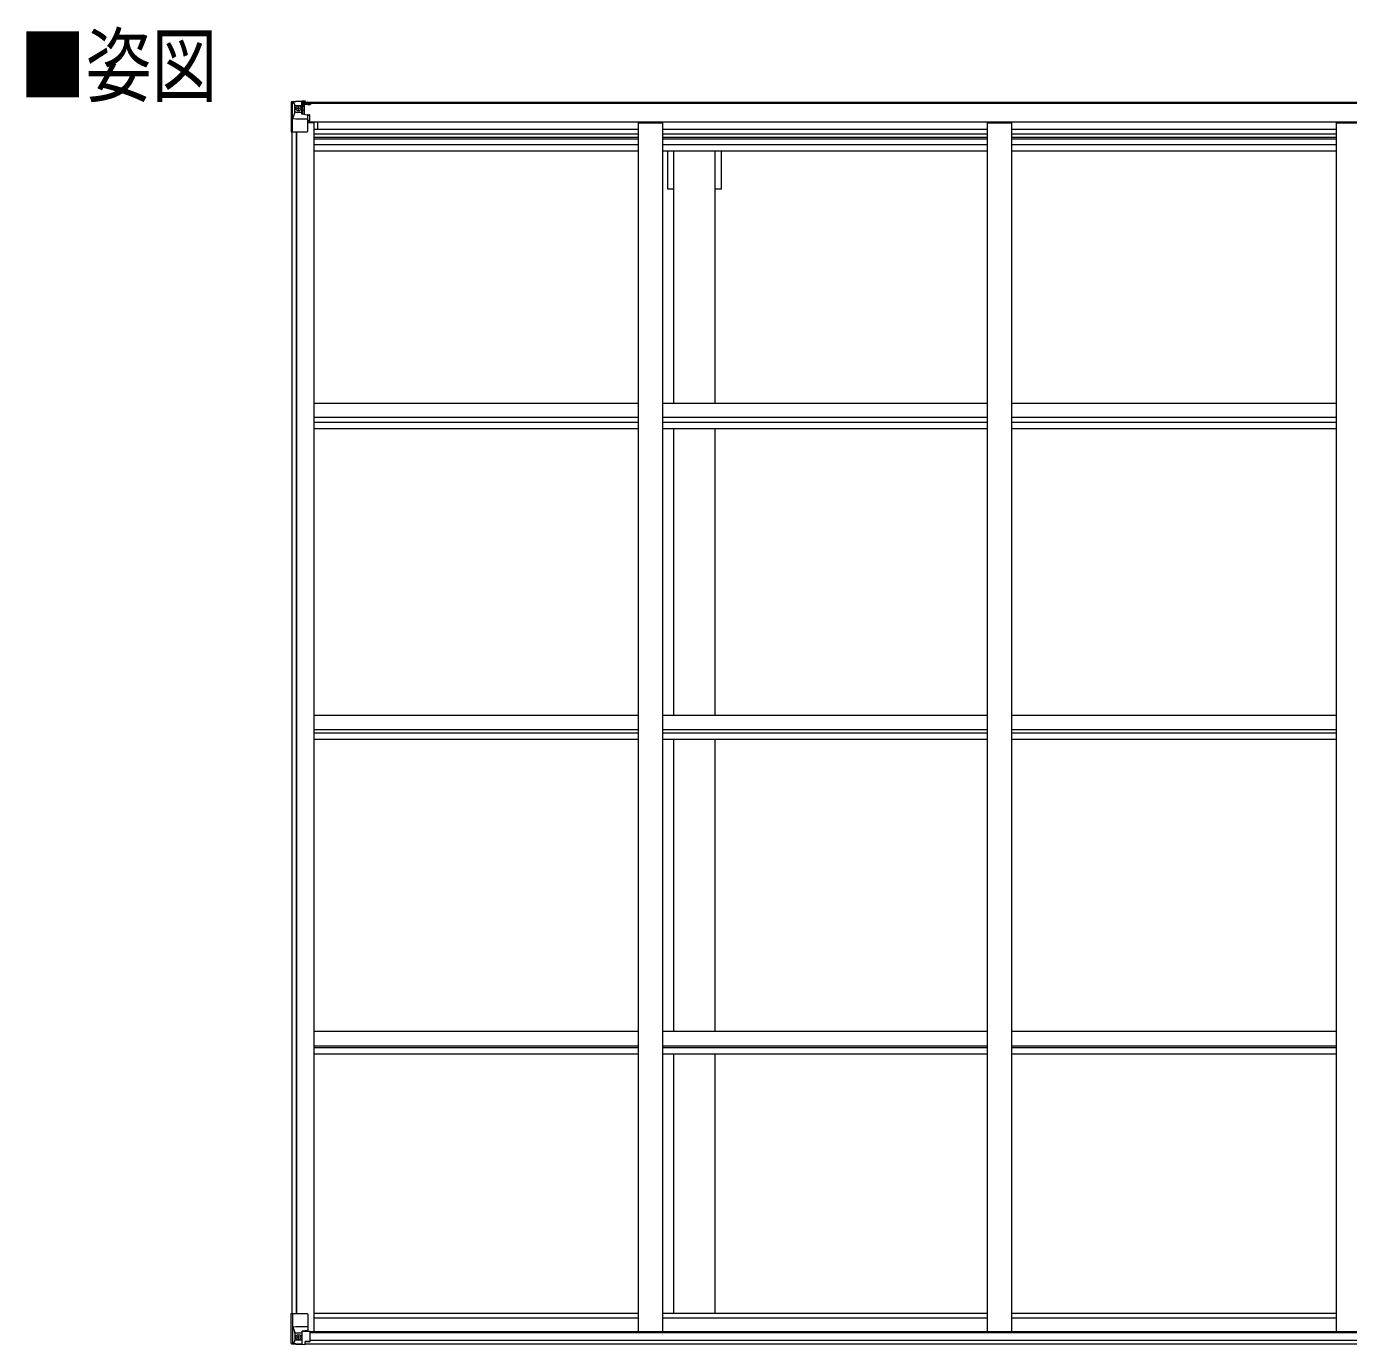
# Model space of a CAD drawing. Units: millimetres, scale not verified. Extents: x -10512 to 10512, y -7425 to 7425.
# Drawn here: x -3389 to -676, y 947 to 3651 of the extents above; entities that cross this region are included whole.
import ezdxf
from ezdxf.enums import TextEntityAlignment as Align

# ---------------------------------------------------------------- set-up
doc = ezdxf.new("R2010")
doc.units = ezdxf.units.MM
doc.header["$LTSCALE"] = 30
doc.layers.add('0-2_USER1', color=92, linetype='Continuous')
doc.layers.add('0-4_YKK_13', color=120, linetype='Continuous', lineweight=18)
doc.layers.add('0-5_YKK_A1', color=120, linetype='Continuous', lineweight=18)
doc.styles.add('ＭＳ ゴシック', font='')
doc.styles.get('ＭＳ ゴシック').set_extended_font_data('MS Gothic')

msp = doc.modelspace()

# ---------------------------------------------------------------- linework, layer by layer
at = {"layer": '0-4_YKK_13'}
for p, q in [((-2845.93, 3495.87), (-2845.93, 3495.83)), ((-2844.99, 3496.87), (-2844.99, 3496.87)), ((-2844.99, 3496.82), (-2844.99, 3496.86)), ((-2836.02, 3497.25), (-2843.94, 3496.78)), ((-2843.08, 3495.81), (-2843.08, 3495.74)), ((-2843.08, 3435.16), (-2843.08, 3495.74)), ((-2842.54, 3462.04), (-2838.4, 3474.12)), ((-2839.11, 3492.37), (-2841.85, 3496.03)), ((-2838.26, 3488.86), (-2835.93, 3488.92)), ((-2838.26, 3475.39), (-2838.26, 3488.86)), ((-2835.93, 3475.36), (-2838.26, 3475.39)), ((-2823.93, 3498.04), (-2835.93, 3497.26)), ((-2835.93, 3488.91), (-2823.93, 3488.91)), ((-2835.93, 3475.36), (-2823.93, 3475.36)), ((-2835.93, 3475.36), (-2835.93, 3475.36)), ((-2830.45, 3481.72), (-2830.45, 3480.76)), ((-2824.93, 3488.91), (-2823.93, 3488.91)), ((-2817.43, 3498.55), (-2823.93, 3498.16)), ((-2823.93, 3472.06), (-2823.93, 3498.16)), ((-2823.93, 3497.27), (-2817.43, 3497.67)), ((-2822.43, 3492.45), (-2823.93, 3492.45)), ((-2822.43, 3488.91), (-2823.93, 3488.91)), ((-2822.43, 3475.36), (-2823.93, 3475.36)), ((-2817.43, 3496.74), (-2822.43, 3496.66)), ((-2821.93, 3492.09), (-2822.43, 3492.09)), ((-2818.43, 3487.16), (-2822.43, 3487.16)), ((-2818.43, 3478.95), (-2822.43, 3478.95)), ((-2822.32, 3490.79), (-2818.43, 3490.79)), ((-2821.93, 3493.12), (-2821.93, 3491.16)), ((-2813.93, 3493.12), (-2821.93, 3493.12)), ((-2813.93, 3493.09), (-2821.93, 3493.09)), ((-2811.93, 3491.25), (-2821.93, 3491.16)), ((-2821.93, 3491), (-2821.93, 3491.16)), ((-2821.93, 3491.16), (-2821.93, 3491.16)), ((-2818.43, 3471.05), (-2818.43, 3491.02)), ((-2817.43, 3497.67), (-2817.43, 3498.55)), ((-2817.43, 3497.16), (-2817.43, 3497.67)), ((-2817.43, 3497.16), (-2817.43, 3496.74)), ((-2817.43, 3496.74), (-2817.43, 3495.93)), ((-2812.43, 3496.36), (-2812.43, 3495.93)), ((-2812.13, 3496.36), (-2812.43, 3496.36)), ((-2812.13, 3496.36), (-2810.44, 3495.93)), ((-2811.93, 3492.86), (-2806.93, 3492.86)), ((-2811.93, 3491.25), (-2811.93, 3492.86)), ((-2806.93, 3493.86), (-2806.93, 3492.86)), ((-2806.93, 3492.86), (-2805.93, 3492.86)), ((-2805.93, 3492.86), (-2805.93, 3493.86)), ((-2805.93, 3492.86), (-2805.93, 3491.29)), ((-2805.93, 3491.18), (-2805.93, 3491.29)), ((-2842.54, 3462.04), (-2835.93, 3461.82)), ((-2835.93, 3461.82), (-2811.93, 3461.82)), ((-2823.1, 3471.8), (-2812.75, 3470.15)), ((-2823.1, 3471.17), (-2823.1, 3471.8)), ((-2812.75, 3469.51), (-2823.1, 3471.17)), ((-2812.75, 3470.15), (-2812.75, 3469.51)), ((-2812.48, 3470.07), (-2808.43, 3470.03)), ((-2811.93, 3436.16), (-2811.93, 3469.26)), ((-2807.43, 3458.16), (-2811.93, 3458.16)), ((-2791.43, 3454.85), (-2811.93, 3454.85)), ((-2807.43, 3470.03), (-2808.43, 3470.03)), ((-2808.43, 3468.3), (-2807.43, 3468.31)), ((-2807.43, 3454.85), (-2807.43, 3470.03)), ((-2843.08, 3435.16), (-2812.93, 3435.16)), ((-2845.93, 1010.06), (-2812.93, 1010.06)), ((-2845.93, 949.35), (-2845.93, 1010.06)), ((-2843.08, 1010.06), (-2843.08, 949.48)), ((-2811.93, 1009.06), (-2811.93, 975.96)), ((-2842.54, 983.18), (-2835.93, 983.39)), ((-2842.54, 983.18), (-2838.4, 971.09)), ((-2835.93, 983.39), (-2811.93, 983.39)), ((-2839.11, 952.85), (-2841.85, 949.18)), ((-2835.93, 969.86), (-2838.26, 969.83)), ((-2838.26, 969.83), (-2838.26, 956.36)), ((-2838.26, 956.36), (-2835.93, 956.3)), ((-2835.93, 969.86), (-2835.93, 969.86)), ((-2823.93, 969.86), (-2835.93, 969.86)), ((-2835.93, 956.3), (-2823.93, 956.3)), ((-2831.41, 963.5), (-2831.41, 964.46)), ((-2823.93, 973.85), (-2817.43, 973.85)), ((-2823.93, 973.85), (-2823.93, 947.06)), ((-2812.75, 975.7), (-2823.1, 974.05)), ((-2823.1, 974.05), (-2823.1, 973.85)), ((-2820.4, 973.85), (-2812.75, 975.07)), ((-2817.43, 973.85), (-2808.43, 973.81)), ((-2817.43, 946.66), (-2817.43, 952.61)), ((-2808.43, 952.03), (-2817.43, 951.98)), ((-2812.75, 975.07), (-2812.75, 975.7)), ((-2807.43, 972.9), (-2807.43, 952.75)), ((-2844.99, 948.39), (-2844.99, 948.35)), ((-2836.02, 947.96), (-2843.94, 948.44)), ((-2843.08, 949.41), (-2843.08, 949.48)), ((-2823.93, 947.17), (-2835.93, 947.96))]:
    msp.add_line(p, q, dxfattribs=at)
for points in [[(-2845.93, 3495.83), (-2845.93, 3435.16), (-2843.08, 3435.16)], [(-2844.99, 3496.87), (-2835.93, 3497.42), (-2823.93, 3498.16)], [(-2832.37, 3482.68), (-2833.33, 3482.68), (-2833.33, 3483.64), (-2832.37, 3483.64)], [(-2831.41, 3484.6), (-2831.41, 3485.56), (-2830.45, 3485.56), (-2830.45, 3484.6)], [(-2830.45, 3480.76), (-2831.41, 3480.76), (-2831.41, 3481.72)], [(-2829.49, 3483.64), (-2828.53, 3483.64), (-2828.53, 3482.68), (-2829.49, 3482.68)], [(-2817.43, 3497.16), (-2822.43, 3497.16), (-2822.43, 3471.69)], [(-2821.93, 3492.09), (-2813.93, 3492.09), (-2813.93, 3493.86)], [(-2806.93, 3491.13), (-2821.93, 3491), (-2821.93, 3491)], [(-2811.93, 3491.25), (-2811.93, 3491.24), (-2805.93, 3491.29)], [(-2808.43, 3470.03), (-2808.43, 3468.3), (-2811.93, 3468.28)], [(-2832.37, 961.58), (-2833.33, 961.58), (-2833.33, 962.54), (-2832.37, 962.54)], [(-2831.41, 964.46), (-2830.45, 964.46), (-2830.45, 963.5)], [(-2830.45, 960.62), (-2830.45, 959.66), (-2831.41, 959.66), (-2831.41, 960.62)], [(-2829.49, 962.54), (-2828.53, 962.54), (-2828.53, 961.58), (-2829.49, 961.58)], [(-2807.43, 952.75), (-2807.44, 952.64), (-2817.43, 952.61)], [(-2844.99, 948.35), (-2835.93, 947.79), (-2817.43, 946.66)]]:
    msp.add_lwpolyline(points, dxfattribs=at)
for centre in [(-2830.93, 3483.16), (-2830.93, 962.06)]:
    msp.add_circle(centre, 5.3, dxfattribs=at)
for centre, radius, start, end in [((-2844.93, 3495.87), 0.999, 93.4424, 179.95083), ((-2844.93, 3495.87), 1, 93.50017, 180.00079), ((-2844.93, 3495.83), 0.999, 93.4424, 179.95083), ((-2843.77, 3509.48), 12.7, 269.24466, 275.10311), ((-2841.8, 3495.87), 1.28, 131.17831, 182.45895), ((-2832.37, 3484.6), 0.96, 270, 0), ((-2832.37, 3481.72), 0.96, 0, 90), ((-2829.49, 3484.6), 0.96, 180, 270), ((-2829.49, 3481.72), 0.96, 90, 180), ((-2821.93, 3493.62), 0.5, 179.99802, 269.99691), ((-2821.93, 3493.59), 0.5, 180.00109, 270.00109), ((-2821.93, 3490.66), 0.5, 90.52895, 180.04464), ((-2821.91, 3490.48), 0.513, 91.88028, 181.04707), ((-2806.79, 3498.82), 7.69, 268.96999, 276.43426), ((-2822.99, 3472.73), 0.937, 182.32209, 263.26766), ((-2822.99, 3472.1), 0.937, 182.32209, 263.26766), ((-2812.86, 3469.22), 0.937, 2.32209, 83.26766), ((-2812.86, 3468.58), 0.937, 2.32209, 83.26766), ((-2812.93, 3436.16), 1, 270, 0), ((-2812.93, 1009.06), 1, 0, 90), ((-2832.37, 963.5), 0.96, 270, 0), ((-2832.37, 960.62), 0.96, 0, 90), ((-2829.49, 963.5), 0.96, 180, 270), ((-2829.49, 960.62), 0.96, 90, 180), ((-2822.99, 973.12), 0.937, 96.73234, 129.06602), ((-2812.86, 976.63), 0.937, 276.73234, 357.67791), ((-2812.86, 976), 0.937, 276.73234, 357.67791), ((-2844.93, 949.39), 0.999, 180.04917, 266.5576), ((-2844.93, 949.35), 0.999, 180.04917, 266.5576), ((-2844.93, 949.35), 1, 179.99921, 266.49983), ((-2843.77, 935.74), 12.7, 84.89689, 90.75534), ((-2841.8, 949.35), 1.28, 177.54105, 228.82169)]:
    msp.add_arc(centre, radius, start, end, dxfattribs=at)
for centre, major_axis, ratio, start_param, end_param in [((-2643.99, 3509.18), (201, 12.36), 0.060933, 3.1373463, 3.1378449), ((-2842.99, 3496.95), (2, 0.12), 0.060933, 3.1378449, 4.2119296), ((-2842.8, 3493.85), (-0.02, 3), 0.466854, 5.5234897, 6.1575023), ((-2841.13, 3488.78), (0.03, 5), 0.573921, 4.7320603, 5.5159136), ((-2839.66, 3475.41), (0, 3), 0.468246, 4.2703918, 4.7058971), ((-2917.68, 3488.91), (81.75, 0), 0.061163, 0, 0.0007725), ((-2841.82, 3464.39), (0.85, 2.32), 0.403757, 2.3087461, 3.2744049), ((-2841.82, 980.83), (0.85, -2.32), 0.403757, 3.0087805, 3.9744392), ((-2841.13, 956.44), (0.03, -5), 0.573921, 0.7672717, 1.551125), ((-2839.66, 969.81), (0, -3), 0.468246, 1.5772882, 2.0127935), ((-2917.68, 956.3), (81.75, 0), 0.061163, 6.2824128, 6.2831853), ((-2808.43, 972.91), (1, -0.021), 0.906239, 0.0187047, 1.589501), ((-2808.43, 952.74), (1, 0.012), 0.707053, 4.7036637, 6.124411), ((-2842.99, 948.27), (2, -0.12), 0.060933, 2.0712557, 3.1453404), ((-2643.99, 936.04), (201, -12.36), 0.060933, 3.1453404, 3.145839), ((-2842.8, 951.37), (-0.02, -3), 0.466854, 0.125683, 0.7596956)]:
    msp.add_ellipse(centre, major_axis=major_axis, ratio=ratio, start_param=start_param, end_param=end_param, dxfattribs=at)
at = {"layer": '0-5_YKK_A1'}
for p, q in [((-2822.43, 3495.93), (2186.57, 3495.93)), ((-2822.43, 3493.86), (2186.57, 3493.86)), ((-2811.93, 3454.01), (-2798.93, 3454.01)), ((-2798.93, 973.71), (-2798.93, 3454.01)), ((-2791.43, 3455.66), (2155.57, 3455.66)), ((-2791.43, 3440.59), (-2791.43, 3455.66)), ((-2132.93, 3453.59), (-2082.93, 3453.59)), ((-2132.93, 973.71), (-2132.93, 3453.59)), ((-2082.93, 973.71), (-2082.93, 3453.59)), ((-1416.93, 3453.59), (-1366.93, 3453.59)), ((-1416.93, 973.71), (-1416.93, 3453.59)), ((-1366.93, 973.71), (-1366.93, 3453.59)), ((-700.93, 3453.59), (-650.93, 3453.59)), ((-700.93, 973.71), (-700.93, 3453.59)), ((-2843.93, 1010.06), (-2843.93, 3434.93)), ((-2834.93, 1010.06), (-2834.93, 3434.93)), ((-2834.23, 1010.06), (-2834.23, 3434.93)), ((-2798.93, 3440.59), (-2132.93, 3440.59)), ((-2798.93, 3431.22), (-2132.93, 3431.22)), ((-2798.93, 3424.15), (-2132.93, 3424.15)), ((-2798.93, 3420.36), (-2132.93, 3420.36)), ((-2082.93, 3440.59), (-1416.93, 3440.59)), ((-2082.93, 3431.22), (-1416.93, 3431.22)), ((-2082.93, 3424.15), (-1416.93, 3424.15)), ((-2082.93, 3420.36), (-1416.93, 3420.36)), ((-1366.93, 3440.59), (-700.93, 3440.59)), ((-1366.93, 3431.22), (-700.93, 3431.22)), ((-1366.93, 3424.15), (-700.93, 3424.15)), ((-1366.93, 3420.36), (-700.93, 3420.36)), ((-2798.93, 3409.02), (-2132.93, 3409.02)), ((-2798.93, 3396.19), (-2132.93, 3396.19)), ((-2082.93, 3409.02), (-1416.93, 3409.02)), ((-2082.93, 3396.19), (-1416.93, 3396.19)), ((-2060.43, 2878.19), (-2060.43, 3396.19)), ((-1975.43, 2878.19), (-1975.43, 3396.19)), ((-1962.93, 3317.2), (-1962.93, 3396.19)), ((-1366.93, 3409.02), (-700.93, 3409.02)), ((-1366.93, 3396.19), (-700.93, 3396.19)), ((-1962.93, 3317.2), (-1975.43, 3317.2)), ((-2798.93, 2878.19), (-2132.93, 2878.19)), ((-2082.93, 2878.19), (-1416.93, 2878.19)), ((-1366.93, 2878.19), (-700.93, 2878.19)), ((-2798.93, 2849.22), (-2132.93, 2849.22)), ((-2082.93, 2849.22), (-1416.93, 2849.22)), ((-1366.93, 2849.22), (-700.93, 2849.22)), ((-2798.93, 2839.12), (-2132.93, 2839.12)), ((-2798.93, 2826.25), (-2132.93, 2826.25)), ((-2082.93, 2839.12), (-1416.93, 2839.12)), ((-2082.93, 2826.25), (-1416.93, 2826.25)), ((-2060.43, 2238.28), (-2060.43, 2826.25)), ((-1975.43, 2238.28), (-1975.43, 2826.25)), ((-1366.93, 2839.12), (-700.93, 2839.12)), ((-1366.93, 2826.25), (-700.93, 2826.25)), ((-2798.93, 2238.28), (-2132.93, 2238.28)), ((-2082.93, 2238.28), (-1416.93, 2238.28)), ((-1366.93, 2238.28), (-700.93, 2238.28)), ((-2798.93, 2208.84), (-2132.93, 2208.84)), ((-2798.93, 2201.73), (-2132.93, 2201.73)), ((-2082.93, 2208.84), (-1416.93, 2208.84)), ((-2082.93, 2201.73), (-1416.93, 2201.73)), ((-1366.93, 2208.84), (-700.93, 2208.84)), ((-1366.93, 2201.73), (-700.93, 2201.73)), ((-2798.93, 2188.75), (-2132.93, 2188.75)), ((-2082.93, 2188.75), (-1416.93, 2188.75)), ((-2060.43, 1589.67), (-2060.43, 2188.75)), ((-1975.43, 1589.67), (-1975.43, 2188.75)), ((-1366.93, 2188.75), (-700.93, 2188.75)), ((-2798.93, 1589.67), (-2132.93, 1589.67)), ((-2082.93, 1589.67), (-1416.93, 1589.67)), ((-1366.93, 1589.67), (-700.93, 1589.67)), ((-2798.93, 1559.88), (-2132.93, 1559.88)), ((-2798.93, 1556.01), (-2132.93, 1556.01)), ((-2082.93, 1559.88), (-1416.93, 1559.88)), ((-2082.93, 1556.01), (-1416.93, 1556.01)), ((-1366.93, 1559.88), (-700.93, 1559.88)), ((-1366.93, 1556.01), (-700.93, 1556.01)), ((-2798.93, 1542.99), (-2132.93, 1542.99)), ((-2082.93, 1542.99), (-1416.93, 1542.99)), ((-2060.43, 1010.95), (-2060.43, 1542.99)), ((-1975.43, 1010.95), (-1975.43, 1542.99)), ((-1366.93, 1542.99), (-700.93, 1542.99)), ((-2798.93, 1010.95), (-2132.93, 1010.95)), ((-2082.93, 1010.95), (-1416.93, 1010.95)), ((-1366.93, 1010.95), (-700.93, 1010.95)), ((-2798.93, 1001.82), (-2132.93, 1001.82)), ((-2082.93, 1001.82), (-1416.93, 1001.82)), ((-1366.93, 1001.82), (-700.93, 1001.82)), ((-2807.97, 973.71), (2172.11, 973.71)), ((-2807.43, 971.35), (2171.57, 971.35)), ((-2807.43, 955.7), (2171.57, 955.7)), ((-2817.43, 948.26), (2181.57, 948.26))]:
    msp.add_line(p, q, dxfattribs=at)
msp.add_lwpolyline([(-2060.43, 3317.2), (-2072.93, 3317.2), (-2072.93, 3396.19)], dxfattribs=at)

# ---------------------------------------------------------------- texts
at = {"layer": '0-2_USER1', "style": 'ＭＳ ゴシック', "width": 0.8}
msp.add_text('■姿図', height=123.8, dxfattribs=at).set_placement((-3402.59, 3472.28), align=Align.BOTTOM_LEFT)

doc.saveas('drawing.dxf')
